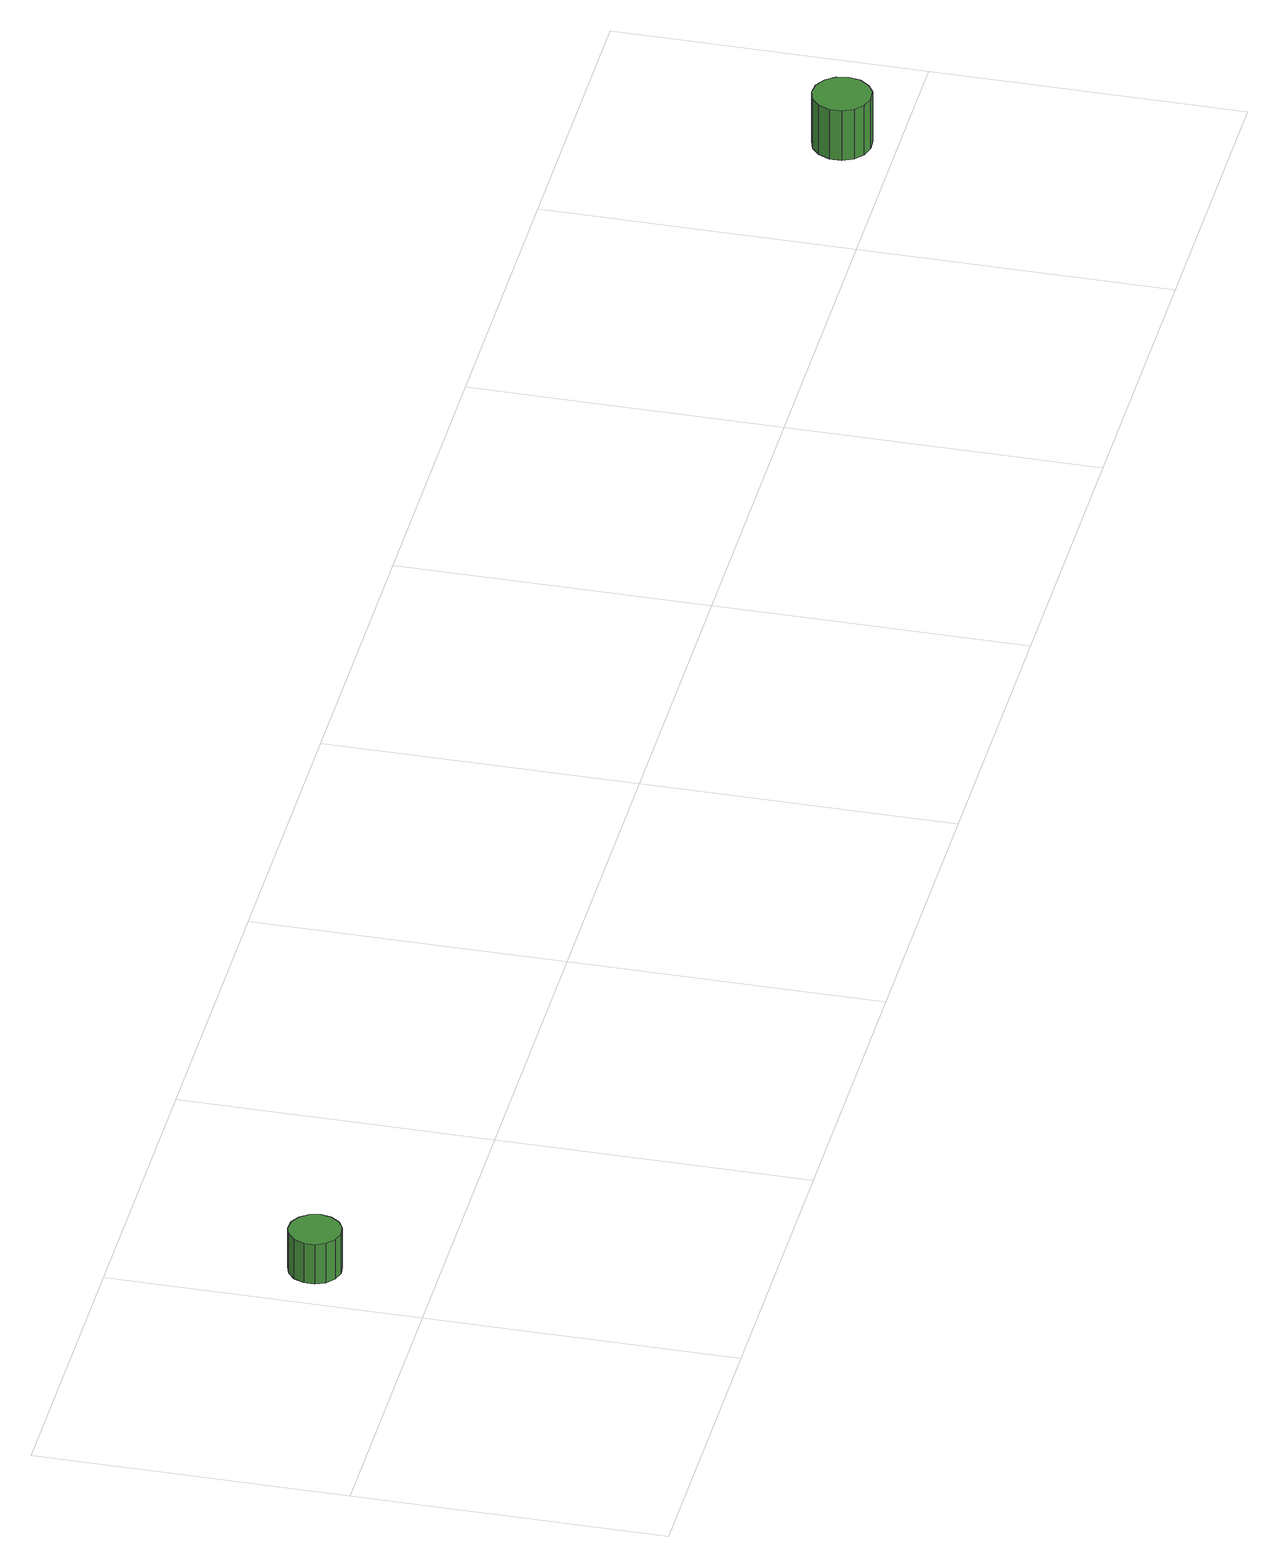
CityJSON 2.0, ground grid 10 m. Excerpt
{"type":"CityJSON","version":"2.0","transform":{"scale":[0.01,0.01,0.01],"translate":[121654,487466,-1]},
"CityObjects":{
"tree1":{"type":"SolitaryVegetationObject","attributes":{"function":"something"},"geometry":[{"type":"MultiSurface","lod":"1","boundaries":[[[0,1,2,3,4,5,6,7,8,9,10,11,12,13,14]],[[15,16,17,18,19,20,21,22,23,24,25,26,27,28,29]],[[0,29,28,1]],[[1,28,27,2]],[[2,27,26,3]],[[3,26,25,4]],[[4,25,24,5]],[[5,24,23,6]],[[6,23,22,7]],[[7,22,21,8]],[[8,21,20,9]],[[9,20,19,10]],[[10,19,18,11]],[[11,18,17,12]],[[12,17,16,13]],[[13,16,15,14]],[[14,15,29,0]]]}]},
"tree2":{"type":"SolitaryVegetationObject","attributes":{"function":"something"},"geometry":[{"type":"MultiSurface","lod":"1","boundaries":[[[30,31,32,33,34,35,36,37,38,39,40,41,42,43,44]],[[45,46,47,48,49,50,51,52,53,54,55,56,57,58,59]],[[30,59,58,31]],[[31,58,57,32]],[[32,57,56,33]],[[33,56,55,34]],[[34,55,54,35]],[[35,54,53,36]],[[36,53,52,37]],[[37,52,51,38]],[[38,51,50,39]],[[39,50,49,40]],[[40,49,48,41]],[[41,48,47,42]],[[42,47,46,43]],[[43,46,45,44]],[[44,45,59,30]]]}]}
},
"vertices":[
[238,372,249],[231,406,249],[210,434,249],[180,452,249],[145,455,249],[112,445,249],[86,421,249],[72,389,249],[72,354,249],[86,322,249],[112,299,249],[145,288,249],[180,292,249],[210,309,249],[231,338,249],[231,338,105],[210,309,105],[180,292,105],[145,288,105],[112,299,105],[86,322,105],[72,354,105],[72,389,105],[86,421,105],[112,445,105],[145,455,105],[180,452,105],[210,434,105],[231,406,105],[238,372,105],
[6654,173,260],[6646,211,260],[6623,242,260],[6590,262,260],[6551,266,260],[6514,254,260],[6485,228,260],[6469,192,260],[6469,153,260],[6485,118,260],[6514,92,260],[6551,80,260],[6590,84,260],[6623,103,260],[6646,135,260],[6646,135,78],[6623,103,78],[6590,84,78],[6551,80,78],[6514,92,78],[6485,118,78],[6469,153,78],[6469,192,78],[6485,228,78],[6514,254,78],[6551,266,78],[6590,262,78],[6623,242,78],[6646,211,78],[6654,173,78]
]}
